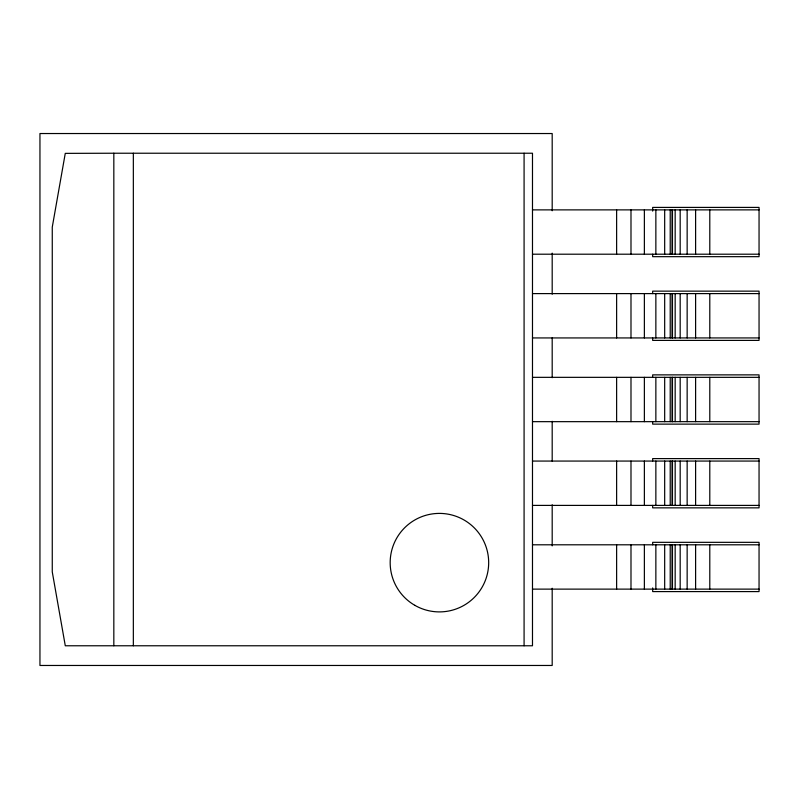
<?xml version="1.0" encoding="UTF-8"?>
<svg xmlns="http://www.w3.org/2000/svg" width="799" height="799" viewBox="0 0 799 799"><rect width="100%" height="100%" fill="white"/><g stroke="black" fill="none" stroke-linecap="round" stroke-linejoin="round"><path stroke-width="1.2" d="M113.828 153.228L65.268 153.368L52.265 227.116L52.265 571.884L65.288 645.772L532.484 645.772L532.484 153.228L113.828 153.228L113.828 645.772M532.484 209.877L759.05 209.877M532.484 254.202L759.05 254.202M532.484 293.603L759.05 293.603M532.484 337.937L759.05 337.937M532.484 377.338L759.05 377.338M532.484 421.662L759.05 421.662M532.484 461.063L759.05 461.063M532.484 505.397L759.05 505.397M532.484 544.798L759.05 544.798M532.484 589.123L759.05 589.123M709.792 209.877L709.792 254.202M709.792 293.603L709.792 337.937M709.792 377.338L709.792 421.662M709.792 461.063L709.792 505.397M709.792 544.798L709.792 589.123M695.609 209.877L695.609 254.202M695.609 293.603L695.609 337.937M695.609 377.338L695.609 421.662M695.609 461.063L695.609 505.397M695.609 544.798L695.609 589.123M687.15 209.877L687.15 254.202M687.15 293.603L687.15 337.937M687.15 377.338L687.15 421.662M687.15 461.063L687.15 505.397M687.15 544.798L687.15 589.123M680.179 209.877L680.179 254.202M680.179 293.603L680.179 337.937M680.179 377.338L680.179 421.662M680.179 461.063L680.179 505.397M680.179 544.798L680.179 589.123M675.165 209.877L675.165 254.202M675.165 293.603L675.165 337.937M675.165 377.338L675.165 421.662M675.165 461.063L675.165 505.397M675.165 544.798L675.165 589.123M672.458 209.877L672.458 254.202M672.458 293.603L672.458 337.937M672.458 377.338L672.458 421.662M672.458 461.063L672.458 505.397M672.458 544.798L672.458 589.123M672.149 209.877L672.149 254.202M672.149 293.603L672.149 337.937M672.149 377.338L672.149 421.662M672.149 461.063L672.149 505.397M672.149 544.798L672.149 589.123M670.221 209.877L670.221 254.202M670.221 293.603L670.221 337.937M670.221 377.338L670.221 421.662M670.221 461.063L670.221 505.397M670.221 544.798L670.221 589.123M664.678 209.877L664.678 254.202M664.678 293.603L664.678 337.937M664.678 377.338L664.678 421.662M664.678 461.063L664.678 505.397M664.678 544.798L664.678 589.123M655.859 209.877L655.859 254.202M655.859 293.603L655.859 337.937M655.859 377.338L655.859 421.662M655.859 461.063L655.859 505.397M655.859 544.798L655.859 589.123M652.663 211.106L652.663 207.41L759.05 207.41L759.05 256.669L652.663 256.669L652.663 254.202M652.663 293.603L652.663 291.146L759.05 291.146L759.05 340.394L652.663 340.394L652.663 337.937M652.663 377.338L652.663 374.871L759.05 374.871L759.05 424.129L652.663 424.129L652.663 421.662M652.663 461.063L652.663 458.606L759.05 458.606L759.05 507.854L652.663 507.854L652.663 505.397M652.663 544.798L652.663 542.331L759.05 542.331L759.05 591.59L652.663 591.59L652.663 587.894M644.374 209.877L644.374 254.202M644.374 293.603L644.374 337.937M644.374 377.338L644.374 421.662M644.374 461.063L644.374 505.397M644.374 544.798L644.374 589.123M630.99 209.877L630.99 254.202M630.99 293.603L630.99 337.937M630.99 377.338L630.99 421.662M630.99 461.063L630.99 505.397M630.99 544.798L630.99 589.123M616.628 209.877L616.628 254.202M616.628 293.603L616.628 337.937M616.628 377.338L616.628 421.662M616.628 461.063L616.628 505.397M616.628 544.798L616.628 589.123M552.189 210.766L552.189 133.533L39.95 133.533L39.95 665.467L552.189 665.467L552.189 588.234M552.189 253.123L552.189 294.232M552.189 337.837L552.189 377.697M552.189 421.303L552.189 461.163M552.189 504.768L552.189 545.877M524.084 153.228L524.084 645.772M133.343 153.228L133.343 645.772M414.791 605.302A49.258 49.258 0 0 0 488.678 562.646A49.258 49.258 0 0 0 414.791 519.999A49.258 49.258 0 0 0 414.791 605.302"/></g></svg>
